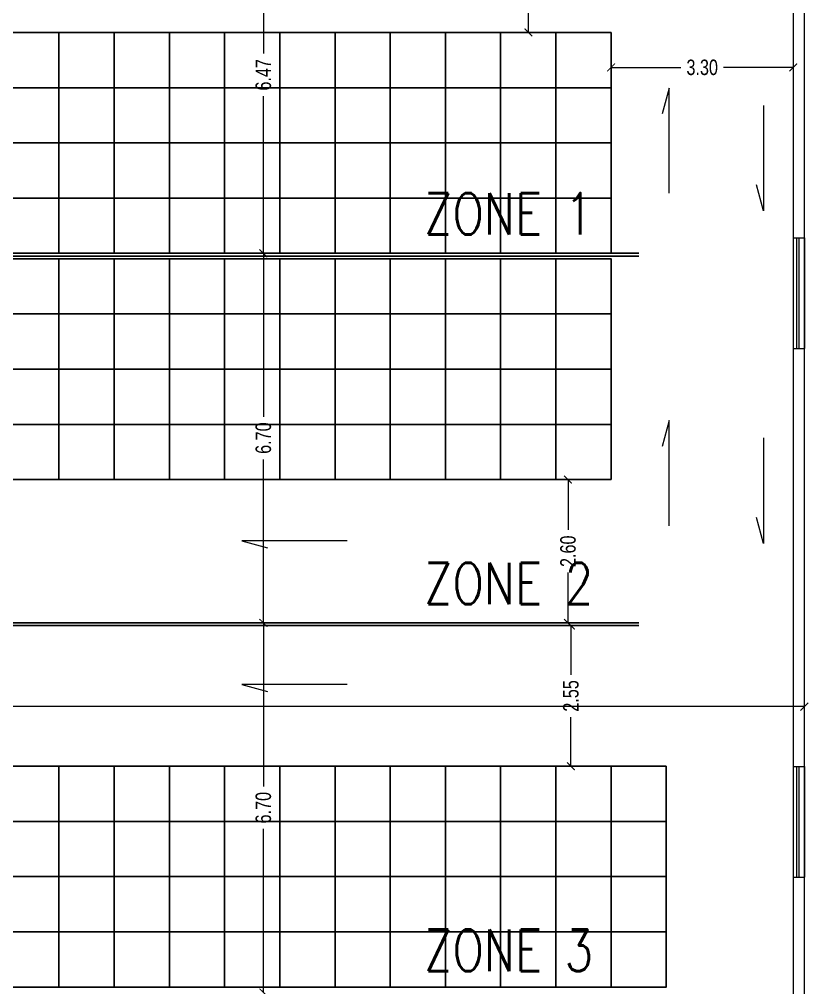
# Model space of a CAD drawing. Header units: millimetres. Extents: x -401 to 2889, y -234 to 146.
# Drawn here: x -65.51 to -51.22, y -42.98 to -25.44 of the extents above; entities that cross this region are included whole.
import ezdxf

# ---------------------------------------------------------------- set-up
doc = ezdxf.new("R2010")
doc.units = ezdxf.units.MM
doc.header["$LTSCALE"] = 3
doc.header["$MEASUREMENT"] = 0
doc.linetypes.add('AXES2', pattern=[1.125, 0.75, -0.125, 0.125, -0.125])
doc.linetypes.add('CONTINU', pattern=[0])
doc.layers.get('0').update_dxf_attribs({"color": 3, "lineweight": 9})
for name, color, linetype, lineweight in [('DIM-IN', 1, 'Continuous', 0), ('Drw - Arch - brick (0.20)', 7, 'CONTINU', 20), ('Drw - Arch - Window (0.05)', 4, 'CONTINU', 5), ('Drw - Dimension', 1, 'CONTINU', 0), ('Drw - Fram', 2, 'Continuous', 25), ('text', 7, 'Continuous', 0)]:
    doc.layers.add(name, color=color, linetype=linetype, lineweight=lineweight)
doc.layers.add('Layer7', color=8, linetype='Continuous')
doc.styles.add('drwazah arabic', font='ARIALUNI.TTF', dxfattribs={"width": 0.75})
doc.styles.get("Standard").update_dxf_attribs({"font": 'simplex.shx', "width": 0.8})
doc.dimstyles.new('Arch A-D 1-200m', dxfattribs={"dimscale": 2, "dimtxt": 0.14, "dimasz": 0.07, "dimexe": 0, "dimexo": 0, "dimgap": 0.05, "dimtad": 0, "dimzin": 1, "dimdsep": 46, "dimtxsty": 'drwazah arabic', "dimblk": 'ARCHTICK', "dimcen": 0, "dimse1": 1, "dimse2": 1, "dimclrd": 9, "dimclre": 9, "dimclrt": 6, "dimaunit": 2, "dimazin": 0, "dimtfac": 1, "dimtmove": 0, "dimatfit": 0, "dimldrblk": 'ARCHTICK', "dimfxl": 0.18, "dimtolj": 1, "dimtzin": 0, "dimlwd": 9, "dimlwe": 9, "dimarcsym": 2})

# ---------------------------------------------------------------- blocks, each defined once
blk = doc.blocks.new('_ArchTick')
at = {"color": 0, "linetype": 'ByBlock', "const_width": 0.15}
blk.add_lwpolyline([(-0.5, -0.5), (0.5, 0.5)], dxfattribs=at)
blk = doc.blocks.new('*D226')
at = {"layer": 'Defpoints', "color": 0, "transparency": 16777216}
for p in [(-81.295, -35.994), (-81.295, -37.892), (-51.295, -39.648)]:
    blk.add_point(p, dxfattribs=at)
at = {"layer": 'Drw - Dimension', "color": 9, "linetype": 'ByBlock', "lineweight": 9, "transparency": 16777216}
for p, q in [((-81.295, -37.892), (-66.762, -37.892)), ((-51.295, -37.892), (-65.828, -37.892))]:
    blk.add_line(p, q, dxfattribs=at)
at = {"layer": 'Drw - Dimension', "color": 9, "lineweight": 9, "transparency": 16777216, "xscale": 0.14, "yscale": 0.14, "zscale": 0.14, "rotation": 180}
blk.add_blockref('_ArchTick', (-81.295, -37.892), dxfattribs=at)
at = {"layer": 'Drw - Dimension', "color": 9, "lineweight": 9, "transparency": 16777216, "xscale": 0.14, "yscale": 0.14, "zscale": 0.14}
blk.add_blockref('_ArchTick', (-51.295, -37.892), dxfattribs=at)
at = {"layer": 'Drw - Dimension', "color": 6, "transparency": 16777216, "insert": (-66.295, -37.892), "char_height": 0.28, "attachment_point": 5, "style": 'drwazah arabic'}
blk.add_mtext('\\A1;30.00', dxfattribs=at)
blk = doc.blocks.new('*D240')
at = {"layer": 'Defpoints', "color": 0, "transparency": 16777216}
for p in [(-61.092, -36.375), (-60.43, -36.375), (-60.461, -43.072)]:
    blk.add_point(p, dxfattribs=at)
at = {"layer": 'Drw - Dimension', "color": 9, "linetype": 'ByBlock', "lineweight": 9, "transparency": 16777216}
for p, q in [((-61.092, -36.375), (-61.092, -39.338)), ((-61.092, -43.072), (-61.092, -40.109))]:
    blk.add_line(p, q, dxfattribs=at)
at = {"layer": 'Drw - Dimension', "color": 9, "lineweight": 9, "transparency": 16777216, "xscale": 0.14, "yscale": 0.14, "zscale": 0.14}
for p, rotation in [((-61.092, -36.375), 90), ((-61.092, -43.072), 270)]:
    blk.add_blockref('_ArchTick', p, dxfattribs=dict(at, rotation=rotation))
at = {"layer": 'Drw - Dimension', "color": 6, "transparency": 16777216, "insert": (-61.092, -39.723), "char_height": 0.28, "attachment_point": 5, "rotation": 90, "style": 'drwazah arabic'}
blk.add_mtext('\\A1;6.70', dxfattribs=at)
blk = doc.blocks.new('*D241')
at = {"layer": 'Defpoints', "color": 0, "transparency": 16777216}
for p in [(-61.092, -29.678), (-60.169, -29.678), (-60.43, -36.375)]:
    blk.add_point(p, dxfattribs=at)
at = {"layer": 'Drw - Dimension', "color": 9, "linetype": 'ByBlock', "lineweight": 9, "transparency": 16777216}
for p, q in [((-61.092, -29.678), (-61.092, -32.641)), ((-61.092, -36.375), (-61.092, -33.412))]:
    blk.add_line(p, q, dxfattribs=at)
at = {"layer": 'Drw - Dimension', "color": 9, "lineweight": 9, "transparency": 16777216, "xscale": 0.14, "yscale": 0.14, "zscale": 0.14}
for p, rotation in [((-61.092, -29.678), 90), ((-61.092, -36.375), 270)]:
    blk.add_blockref('_ArchTick', p, dxfattribs=dict(at, rotation=rotation))
at = {"layer": 'Drw - Dimension', "color": 6, "transparency": 16777216, "insert": (-61.092, -33.027), "char_height": 0.28, "attachment_point": 5, "rotation": 90, "style": 'drwazah arabic'}
blk.add_mtext('\\A1;6.70', dxfattribs=at)
blk = doc.blocks.new('*D242')
at = {"layer": 'Defpoints', "color": 0, "transparency": 16777216}
for p in [(-61.092, -23.212), (-59.602, -23.212), (-60.169, -29.678)]:
    blk.add_point(p, dxfattribs=at)
at = {"layer": 'Drw - Dimension', "color": 9, "linetype": 'ByBlock', "lineweight": 9, "transparency": 16777216}
for p, q in [((-61.092, -23.212), (-61.092, -26.06)), ((-61.092, -29.678), (-61.092, -26.831))]:
    blk.add_line(p, q, dxfattribs=at)
at = {"layer": 'Drw - Dimension', "color": 9, "lineweight": 9, "transparency": 16777216, "xscale": 0.14, "yscale": 0.14, "zscale": 0.14}
for p, rotation in [((-61.092, -23.212), 90), ((-61.092, -29.678), 270)]:
    blk.add_blockref('_ArchTick', p, dxfattribs=dict(at, rotation=rotation))
at = {"layer": 'Drw - Dimension', "color": 6, "transparency": 16777216, "insert": (-61.092, -26.445), "char_height": 0.28, "attachment_point": 5, "rotation": 90, "style": 'drwazah arabic'}
blk.add_mtext('\\A1;6.47', dxfattribs=at)
blk = doc.blocks.new('*D258')
at = {"layer": 'Defpoints', "color": 0, "transparency": 16777216}
for p in [(-56.292, -23.212), (-54.795, -23.212), (-54.795, -25.678)]:
    blk.add_point(p, dxfattribs=at)
at = {"layer": 'DIM-IN', "color": 9, "linetype": 'ByBlock', "lineweight": 9, "transparency": 16777216}
for p, q in [((-56.292, -23.212), (-56.292, -24.06)), ((-56.292, -25.678), (-56.292, -24.831))]:
    blk.add_line(p, q, dxfattribs=at)
at = {"layer": 'DIM-IN', "color": 9, "lineweight": 9, "transparency": 16777216, "xscale": 0.14, "yscale": 0.14, "zscale": 0.14}
for p, rotation in [((-56.292, -23.212), 90), ((-56.292, -25.678), 270)]:
    blk.add_blockref('_ArchTick', p, dxfattribs=dict(at, rotation=rotation))
at = {"layer": 'DIM-IN', "color": 6, "transparency": 16777216, "insert": (-56.292, -24.445), "char_height": 0.28, "attachment_point": 5, "rotation": 90, "style": 'drwazah arabic'}
blk.add_mtext('\\A1;2.47', dxfattribs=at)
blk = doc.blocks.new('*D259')
at = {"layer": 'Defpoints', "color": 0, "transparency": 16777216}
for p in [(-54.795, -33.778), (-55.575, -36.375), (-54.795, -36.375)]:
    blk.add_point(p, dxfattribs=at)
at = {"layer": 'DIM-IN', "color": 9, "linetype": 'ByBlock', "lineweight": 9, "transparency": 16777216}
for p, q in [((-55.575, -33.778), (-55.575, -34.691)), ((-55.575, -36.375), (-55.575, -35.462))]:
    blk.add_line(p, q, dxfattribs=at)
at = {"layer": 'DIM-IN', "color": 9, "lineweight": 9, "transparency": 16777216, "xscale": 0.14, "yscale": 0.14, "zscale": 0.14}
for p, rotation in [((-55.575, -33.778), 90), ((-55.575, -36.375), 270)]:
    blk.add_blockref('_ArchTick', p, dxfattribs=dict(at, rotation=rotation))
at = {"layer": 'DIM-IN', "color": 6, "transparency": 16777216, "insert": (-55.575, -35.077), "char_height": 0.28, "attachment_point": 5, "rotation": 90, "style": 'drwazah arabic'}
blk.add_mtext('\\A1;2.60', dxfattribs=at)
blk = doc.blocks.new('*D260')
at = {"layer": 'Defpoints', "color": 0, "transparency": 16777216}
for p in [(-55.523, -36.425), (-54.477, -36.425), (-53.795, -38.972)]:
    blk.add_point(p, dxfattribs=at)
at = {"layer": 'DIM-IN', "color": 9, "linetype": 'ByBlock', "lineweight": 9, "transparency": 16777216}
for p, q in [((-55.523, -36.425), (-55.523, -37.313)), ((-55.523, -38.972), (-55.523, -38.084))]:
    blk.add_line(p, q, dxfattribs=at)
at = {"layer": 'DIM-IN', "color": 9, "lineweight": 9, "transparency": 16777216, "xscale": 0.14, "yscale": 0.14, "zscale": 0.14}
for p, rotation in [((-55.523, -36.425), 90), ((-55.523, -38.972), 270)]:
    blk.add_blockref('_ArchTick', p, dxfattribs=dict(at, rotation=rotation))
at = {"layer": 'DIM-IN', "color": 6, "transparency": 16777216, "insert": (-55.523, -37.698), "char_height": 0.28, "attachment_point": 5, "rotation": 90, "style": 'drwazah arabic'}
blk.add_mtext('\\A1;2.55', dxfattribs=at)
blk = doc.blocks.new('*D265')
at = {"layer": 'Defpoints', "color": 0, "transparency": 16777216}
for p in [(-54.795, -25.678), (-51.495, -25.678), (-51.495, -26.311)]:
    blk.add_point(p, dxfattribs=at)
at = {"layer": 'DIM-IN', "color": 9, "linetype": 'ByBlock', "lineweight": 9, "transparency": 16777216}
for p, q in [((-54.795, -26.311), (-53.531, -26.311)), ((-51.495, -26.311), (-52.76, -26.311))]:
    blk.add_line(p, q, dxfattribs=at)
at = {"layer": 'DIM-IN', "color": 9, "lineweight": 9, "transparency": 16777216, "xscale": 0.14, "yscale": 0.14, "zscale": 0.14, "rotation": 180}
blk.add_blockref('_ArchTick', (-54.795, -26.311), dxfattribs=at)
at = {"layer": 'DIM-IN', "color": 9, "lineweight": 9, "transparency": 16777216, "xscale": 0.14, "yscale": 0.14, "zscale": 0.14}
blk.add_blockref('_ArchTick', (-51.495, -26.311), dxfattribs=at)
at = {"layer": 'DIM-IN', "color": 6, "transparency": 16777216, "insert": (-53.145, -26.311), "char_height": 0.28, "attachment_point": 5, "style": 'drwazah arabic'}
blk.add_mtext('\\A1;3.30', dxfattribs=at)

msp = doc.modelspace()

# ---------------------------------------------------------------- linework, layer by layer
at = {"linetype": 'AXES2'}
for p, q in [((-53.742, -26.684), (-53.868, -27.153)), ((-53.742, -28.592), (-53.742, -26.684)), ((-52.033, -26.999), (-52.033, -28.908)), ((-52.033, -28.908), (-52.159, -28.438)), ((-53.742, -32.71), (-53.868, -33.179)), ((-53.742, -34.619), (-53.742, -32.71)), ((-52.033, -33.025), (-52.033, -34.934)), ((-52.033, -34.934), (-52.159, -34.464)), ((-59.576, -34.89), (-61.485, -34.89)), ((-61.485, -34.89), (-61.015, -35.016)), ((-59.576, -37.493), (-61.485, -37.493)), ((-61.485, -37.493), (-61.015, -37.619))]:
    msp.add_line(p, q, dxfattribs=at)
at = {"layer": 'Drw - Arch - brick (0.20)'}
for p, q in [((-51.295, -63.012), (-51.295, -23.012)), ((-51.495, -23.212), (-51.495, -62.812)), ((-51.495, -29.397), (-51.295, -29.397)), ((-51.495, -31.401), (-51.295, -31.401)), ((-51.495, -38.977), (-51.295, -38.977)), ((-51.495, -40.981), (-51.295, -40.981))]:
    msp.add_line(p, q, dxfattribs=at)
at = {"layer": 'Drw - Arch - Window (0.05)'}
for p, q in [((-51.495, -29.397), (-51.495, -31.401)), ((-51.435, -29.397), (-51.435, -31.401)), ((-51.395, -29.397), (-51.395, -31.401)), ((-51.295, -29.397), (-51.295, -31.401)), ((-51.495, -38.977), (-51.495, -40.981)), ((-51.435, -38.977), (-51.435, -40.981)), ((-51.395, -38.977), (-51.395, -40.981)), ((-51.295, -38.977), (-51.295, -40.981))]:
    msp.add_line(p, q, dxfattribs=at)
at = {"layer": 'Drw - Fram'}
for p, q in [((-54.295, -29.678), (-78.295, -29.678)), ((-54.295, -29.728), (-78.295, -29.728)), ((-54.295, -36.375), (-78.295, -36.375)), ((-54.295, -36.425), (-78.295, -36.425))]:
    msp.add_line(p, q, dxfattribs=at)
at = {"layer": 'Layer7'}
for points in [[(-64.795, -25.678), (-65.795, -25.678), (-65.795, -26.678), (-64.795, -26.678)], [(-63.795, -25.678), (-64.795, -25.678), (-64.795, -26.678), (-63.795, -26.678)], [(-62.795, -25.678), (-63.795, -25.678), (-63.795, -26.678), (-62.795, -26.678)], [(-61.795, -25.678), (-62.795, -25.678), (-62.795, -26.678), (-61.795, -26.678)], [(-60.795, -25.678), (-61.795, -25.678), (-61.795, -26.678), (-60.795, -26.678)], [(-59.795, -25.678), (-60.795, -25.678), (-60.795, -26.678), (-59.795, -26.678)], [(-58.795, -25.678), (-59.795, -25.678), (-59.795, -26.678), (-58.795, -26.678)], [(-57.795, -25.678), (-58.795, -25.678), (-58.795, -26.678), (-57.795, -26.678)], [(-56.795, -25.678), (-57.795, -25.678), (-57.795, -26.678), (-56.795, -26.678)], [(-55.795, -25.678), (-56.795, -25.678), (-56.795, -26.678), (-55.795, -26.678)], [(-54.795, -25.678), (-55.795, -25.678), (-55.795, -26.678), (-54.795, -26.678)], [(-64.795, -26.678), (-65.795, -26.678), (-65.795, -27.678), (-64.795, -27.678)], [(-63.795, -26.678), (-64.795, -26.678), (-64.795, -27.678), (-63.795, -27.678)], [(-62.795, -26.678), (-63.795, -26.678), (-63.795, -27.678), (-62.795, -27.678)], [(-61.795, -26.678), (-62.795, -26.678), (-62.795, -27.678), (-61.795, -27.678)], [(-60.795, -26.678), (-61.795, -26.678), (-61.795, -27.678), (-60.795, -27.678)], [(-59.795, -26.678), (-60.795, -26.678), (-60.795, -27.678), (-59.795, -27.678)], [(-58.795, -26.678), (-59.795, -26.678), (-59.795, -27.678), (-58.795, -27.678)], [(-57.795, -26.678), (-58.795, -26.678), (-58.795, -27.678), (-57.795, -27.678)], [(-56.795, -26.678), (-57.795, -26.678), (-57.795, -27.678), (-56.795, -27.678)], [(-55.795, -26.678), (-56.795, -26.678), (-56.795, -27.678), (-55.795, -27.678)], [(-54.795, -26.678), (-55.795, -26.678), (-55.795, -27.678), (-54.795, -27.678)], [(-64.795, -27.678), (-65.795, -27.678), (-65.795, -28.678), (-64.795, -28.678)], [(-63.795, -27.678), (-64.795, -27.678), (-64.795, -28.678), (-63.795, -28.678)], [(-62.795, -27.678), (-63.795, -27.678), (-63.795, -28.678), (-62.795, -28.678)], [(-61.795, -27.678), (-62.795, -27.678), (-62.795, -28.678), (-61.795, -28.678)], [(-60.795, -27.678), (-61.795, -27.678), (-61.795, -28.678), (-60.795, -28.678)], [(-59.795, -27.678), (-60.795, -27.678), (-60.795, -28.678), (-59.795, -28.678)], [(-58.795, -27.678), (-59.795, -27.678), (-59.795, -28.678), (-58.795, -28.678)], [(-57.795, -27.678), (-58.795, -27.678), (-58.795, -28.678), (-57.795, -28.678)], [(-56.795, -27.678), (-57.795, -27.678), (-57.795, -28.678), (-56.795, -28.678)], [(-55.795, -27.678), (-56.795, -27.678), (-56.795, -28.678), (-55.795, -28.678)], [(-54.795, -27.678), (-55.795, -27.678), (-55.795, -28.678), (-54.795, -28.678)], [(-64.795, -28.678), (-65.795, -28.678), (-65.795, -29.678), (-64.795, -29.678)], [(-63.795, -28.678), (-64.795, -28.678), (-64.795, -29.678), (-63.795, -29.678)], [(-62.795, -28.678), (-63.795, -28.678), (-63.795, -29.678), (-62.795, -29.678)], [(-61.795, -28.678), (-62.795, -28.678), (-62.795, -29.678), (-61.795, -29.678)], [(-60.795, -28.678), (-61.795, -28.678), (-61.795, -29.678), (-60.795, -29.678)], [(-59.795, -28.678), (-60.795, -28.678), (-60.795, -29.678), (-59.795, -29.678)], [(-58.795, -28.678), (-59.795, -28.678), (-59.795, -29.678), (-58.795, -29.678)], [(-57.795, -28.678), (-58.795, -28.678), (-58.795, -29.678), (-57.795, -29.678)], [(-56.795, -28.678), (-57.795, -28.678), (-57.795, -29.678), (-56.795, -29.678)], [(-55.795, -28.678), (-56.795, -28.678), (-56.795, -29.678), (-55.795, -29.678)], [(-54.795, -28.678), (-55.795, -28.678), (-55.795, -29.678), (-54.795, -29.678)], [(-64.795, -30.778), (-65.795, -30.778), (-65.795, -29.778), (-64.795, -29.778)], [(-63.795, -30.778), (-64.795, -30.778), (-64.795, -29.778), (-63.795, -29.778)], [(-62.795, -30.778), (-63.795, -30.778), (-63.795, -29.778), (-62.795, -29.778)], [(-61.795, -30.778), (-62.795, -30.778), (-62.795, -29.778), (-61.795, -29.778)], [(-60.795, -30.778), (-61.795, -30.778), (-61.795, -29.778), (-60.795, -29.778)], [(-59.795, -30.778), (-60.795, -30.778), (-60.795, -29.778), (-59.795, -29.778)], [(-58.795, -30.778), (-59.795, -30.778), (-59.795, -29.778), (-58.795, -29.778)], [(-57.795, -30.778), (-58.795, -30.778), (-58.795, -29.778), (-57.795, -29.778)], [(-56.795, -30.778), (-57.795, -30.778), (-57.795, -29.778), (-56.795, -29.778)], [(-55.795, -30.778), (-56.795, -30.778), (-56.795, -29.778), (-55.795, -29.778)], [(-54.795, -30.778), (-55.795, -30.778), (-55.795, -29.778), (-54.795, -29.778)], [(-64.795, -31.778), (-65.795, -31.778), (-65.795, -30.778), (-64.795, -30.778)], [(-63.795, -31.778), (-64.795, -31.778), (-64.795, -30.778), (-63.795, -30.778)], [(-62.795, -31.778), (-63.795, -31.778), (-63.795, -30.778), (-62.795, -30.778)], [(-61.795, -31.778), (-62.795, -31.778), (-62.795, -30.778), (-61.795, -30.778)], [(-60.795, -31.778), (-61.795, -31.778), (-61.795, -30.778), (-60.795, -30.778)], [(-59.795, -31.778), (-60.795, -31.778), (-60.795, -30.778), (-59.795, -30.778)], [(-58.795, -31.778), (-59.795, -31.778), (-59.795, -30.778), (-58.795, -30.778)], [(-57.795, -31.778), (-58.795, -31.778), (-58.795, -30.778), (-57.795, -30.778)], [(-56.795, -31.778), (-57.795, -31.778), (-57.795, -30.778), (-56.795, -30.778)], [(-55.795, -31.778), (-56.795, -31.778), (-56.795, -30.778), (-55.795, -30.778)], [(-54.795, -31.778), (-55.795, -31.778), (-55.795, -30.778), (-54.795, -30.778)], [(-64.795, -32.778), (-65.795, -32.778), (-65.795, -31.778), (-64.795, -31.778)], [(-63.795, -32.778), (-64.795, -32.778), (-64.795, -31.778), (-63.795, -31.778)], [(-62.795, -32.778), (-63.795, -32.778), (-63.795, -31.778), (-62.795, -31.778)], [(-61.795, -32.778), (-62.795, -32.778), (-62.795, -31.778), (-61.795, -31.778)], [(-60.795, -32.778), (-61.795, -32.778), (-61.795, -31.778), (-60.795, -31.778)], [(-59.795, -32.778), (-60.795, -32.778), (-60.795, -31.778), (-59.795, -31.778)], [(-58.795, -32.778), (-59.795, -32.778), (-59.795, -31.778), (-58.795, -31.778)], [(-57.795, -32.778), (-58.795, -32.778), (-58.795, -31.778), (-57.795, -31.778)], [(-56.795, -32.778), (-57.795, -32.778), (-57.795, -31.778), (-56.795, -31.778)], [(-55.795, -32.778), (-56.795, -32.778), (-56.795, -31.778), (-55.795, -31.778)], [(-54.795, -32.778), (-55.795, -32.778), (-55.795, -31.778), (-54.795, -31.778)], [(-64.795, -33.778), (-65.795, -33.778), (-65.795, -32.778), (-64.795, -32.778)], [(-63.795, -33.778), (-64.795, -33.778), (-64.795, -32.778), (-63.795, -32.778)], [(-62.795, -33.778), (-63.795, -33.778), (-63.795, -32.778), (-62.795, -32.778)], [(-61.795, -33.778), (-62.795, -33.778), (-62.795, -32.778), (-61.795, -32.778)], [(-60.795, -33.778), (-61.795, -33.778), (-61.795, -32.778), (-60.795, -32.778)], [(-59.795, -33.778), (-60.795, -33.778), (-60.795, -32.778), (-59.795, -32.778)], [(-58.795, -33.778), (-59.795, -33.778), (-59.795, -32.778), (-58.795, -32.778)], [(-57.795, -33.778), (-58.795, -33.778), (-58.795, -32.778), (-57.795, -32.778)], [(-56.795, -33.778), (-57.795, -33.778), (-57.795, -32.778), (-56.795, -32.778)], [(-55.795, -33.778), (-56.795, -33.778), (-56.795, -32.778), (-55.795, -32.778)], [(-54.795, -33.778), (-55.795, -33.778), (-55.795, -32.778), (-54.795, -32.778)], [(-64.795, -38.972), (-65.795, -38.972), (-65.795, -39.972), (-64.795, -39.972)], [(-63.795, -38.972), (-64.795, -38.972), (-64.795, -39.972), (-63.795, -39.972)], [(-62.795, -38.972), (-63.795, -38.972), (-63.795, -39.972), (-62.795, -39.972)], [(-61.795, -38.972), (-62.795, -38.972), (-62.795, -39.972), (-61.795, -39.972)], [(-60.795, -38.972), (-61.795, -38.972), (-61.795, -39.972), (-60.795, -39.972)], [(-59.795, -38.972), (-60.795, -38.972), (-60.795, -39.972), (-59.795, -39.972)], [(-58.795, -38.972), (-59.795, -38.972), (-59.795, -39.972), (-58.795, -39.972)], [(-57.795, -38.972), (-58.795, -38.972), (-58.795, -39.972), (-57.795, -39.972)], [(-56.795, -38.972), (-57.795, -38.972), (-57.795, -39.972), (-56.795, -39.972)], [(-55.795, -38.972), (-56.795, -38.972), (-56.795, -39.972), (-55.795, -39.972)], [(-54.795, -38.972), (-55.795, -38.972), (-55.795, -39.972), (-54.795, -39.972)], [(-53.795, -38.972), (-54.795, -38.972), (-54.795, -39.972), (-53.795, -39.972)], [(-64.795, -39.972), (-65.795, -39.972), (-65.795, -40.972), (-64.795, -40.972)], [(-63.795, -39.972), (-64.795, -39.972), (-64.795, -40.972), (-63.795, -40.972)], [(-62.795, -39.972), (-63.795, -39.972), (-63.795, -40.972), (-62.795, -40.972)], [(-61.795, -39.972), (-62.795, -39.972), (-62.795, -40.972), (-61.795, -40.972)], [(-60.795, -39.972), (-61.795, -39.972), (-61.795, -40.972), (-60.795, -40.972)], [(-59.795, -39.972), (-60.795, -39.972), (-60.795, -40.972), (-59.795, -40.972)], [(-58.795, -39.972), (-59.795, -39.972), (-59.795, -40.972), (-58.795, -40.972)], [(-57.795, -39.972), (-58.795, -39.972), (-58.795, -40.972), (-57.795, -40.972)], [(-56.795, -39.972), (-57.795, -39.972), (-57.795, -40.972), (-56.795, -40.972)], [(-55.795, -39.972), (-56.795, -39.972), (-56.795, -40.972), (-55.795, -40.972)], [(-54.795, -39.972), (-55.795, -39.972), (-55.795, -40.972), (-54.795, -40.972)], [(-53.795, -39.972), (-54.795, -39.972), (-54.795, -40.972), (-53.795, -40.972)], [(-64.795, -40.972), (-65.795, -40.972), (-65.795, -41.972), (-64.795, -41.972)], [(-63.795, -40.972), (-64.795, -40.972), (-64.795, -41.972), (-63.795, -41.972)], [(-62.795, -40.972), (-63.795, -40.972), (-63.795, -41.972), (-62.795, -41.972)], [(-61.795, -40.972), (-62.795, -40.972), (-62.795, -41.972), (-61.795, -41.972)], [(-60.795, -40.972), (-61.795, -40.972), (-61.795, -41.972), (-60.795, -41.972)], [(-59.795, -40.972), (-60.795, -40.972), (-60.795, -41.972), (-59.795, -41.972)], [(-58.795, -40.972), (-59.795, -40.972), (-59.795, -41.972), (-58.795, -41.972)], [(-57.795, -40.972), (-58.795, -40.972), (-58.795, -41.972), (-57.795, -41.972)], [(-56.795, -40.972), (-57.795, -40.972), (-57.795, -41.972), (-56.795, -41.972)], [(-55.795, -40.972), (-56.795, -40.972), (-56.795, -41.972), (-55.795, -41.972)], [(-54.795, -40.972), (-55.795, -40.972), (-55.795, -41.972), (-54.795, -41.972)], [(-53.795, -40.972), (-54.795, -40.972), (-54.795, -41.972), (-53.795, -41.972)], [(-64.795, -41.972), (-65.795, -41.972), (-65.795, -42.972), (-64.795, -42.972)], [(-63.795, -41.972), (-64.795, -41.972), (-64.795, -42.972), (-63.795, -42.972)], [(-62.795, -41.972), (-63.795, -41.972), (-63.795, -42.972), (-62.795, -42.972)], [(-61.795, -41.972), (-62.795, -41.972), (-62.795, -42.972), (-61.795, -42.972)], [(-60.795, -41.972), (-61.795, -41.972), (-61.795, -42.972), (-60.795, -42.972)], [(-59.795, -41.972), (-60.795, -41.972), (-60.795, -42.972), (-59.795, -42.972)], [(-58.795, -41.972), (-59.795, -41.972), (-59.795, -42.972), (-58.795, -42.972)], [(-57.795, -41.972), (-58.795, -41.972), (-58.795, -42.972), (-57.795, -42.972)], [(-56.795, -41.972), (-57.795, -41.972), (-57.795, -42.972), (-56.795, -42.972)], [(-55.795, -41.972), (-56.795, -41.972), (-56.795, -42.972), (-55.795, -42.972)], [(-54.795, -41.972), (-55.795, -41.972), (-55.795, -42.972), (-54.795, -42.972)], [(-53.795, -41.972), (-54.795, -41.972), (-54.795, -42.972), (-53.795, -42.972)]]:
    msp.add_lwpolyline(points, close=True, dxfattribs=at)

# ---------------------------------------------------------------- texts
at = {"layer": 'text', "char_height": 0.75, "attachment_point": 1}
for s, insert in [('ZONE 1', (-58.181, -28.589)), ('ZONE 2', (-58.181, -35.286)), ('ZONE 3', (-58.181, -41.932))]:
    msp.add_mtext_dynamic_manual_height_columns(s, width=23.1916, gutter_width=12.5, heights=[0], dxfattribs=dict(at, insert=insert))

# ---------------------------------------------------------------- dimensions: what is measured, and where the dimension line sits
at = {"layer": 'DIM-IN'}
for base, p1, p2, picture, middle in [((-56.292, -23.212), (-54.795, -25.678), (-54.795, -23.212), '*D258', (-56.292, -24.445)), ((-55.575, -36.375), (-54.795, -33.778), (-54.795, -36.375), '*D259', (-55.575, -35.077)), ((-55.523, -36.425), (-53.795, -38.972), (-54.477, -36.425), '*D260', (-55.523, -37.698))]:
    dim = msp.add_linear_dim(base=base, p1=p1, p2=p2, angle=90, dimstyle='Arch A-D 1-200m', dxfattribs=at)
    dim.commit()
    dim.dimension.update_dxf_attribs({"geometry": picture, "text_midpoint": middle})
dim = msp.add_linear_dim(base=(-51.495, -26.311), p1=(-54.795, -25.678), p2=(-51.495, -25.678), dimstyle='Arch A-D 1-200m', dxfattribs=at)
dim.commit()
dim.dimension.update_dxf_attribs({"geometry": '*D265', "text_midpoint": (-53.145, -26.311)})
at = {"layer": 'Drw - Dimension'}
for base, p1, p2, picture, middle in [((-61.092, -23.212), (-60.169, -29.678), (-59.602, -23.212), '*D242', (-61.092, -26.445)), ((-61.092, -29.678), (-60.43, -36.375), (-60.169, -29.678), '*D241', (-61.092, -33.027)), ((-61.092, -36.375), (-60.461, -43.072), (-60.43, -36.375), '*D240', (-61.092, -39.723))]:
    dim = msp.add_linear_dim(base=base, p1=p1, p2=p2, angle=90, dimstyle='Arch A-D 1-200m', dxfattribs=at)
    dim.commit()
    dim.dimension.update_dxf_attribs({"geometry": picture, "text_midpoint": middle})
dim = msp.add_linear_dim(base=(-81.295, -37.892), p1=(-51.295, -39.648), p2=(-81.295, -35.994), dimstyle='Arch A-D 1-200m', dxfattribs=at)
dim.commit()
dim.dimension.update_dxf_attribs({"geometry": '*D226', "text_midpoint": (-66.295, -37.892)})

doc.saveas('drawing.dxf')
